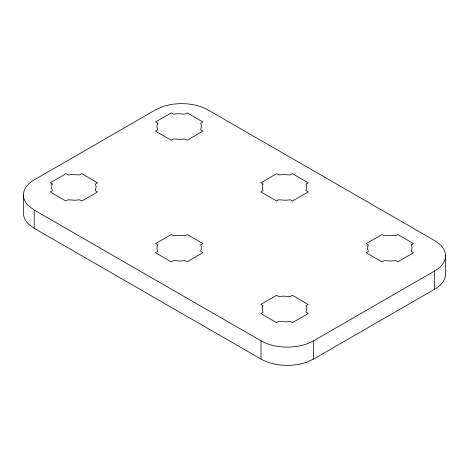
<?xml version="1.0" encoding="UTF-8"?>
<svg xmlns="http://www.w3.org/2000/svg" width="469" height="469" viewBox="0 0 469 469"><rect width="100%" height="100%" fill="white"/><g stroke="black" fill="none" stroke-linecap="round" stroke-linejoin="round"><path stroke-width="0.7" d="M313.474 340.904L434.646 270.971A37.239 21.498 0 0 0 440.561 245.023L434.786 240.673L208.002 109.934A37.239 21.498 0 0 0 163.054 106.516L155.526 109.852L34.354 179.785A37.239 21.498 0 0 0 28.439 205.739L34.214 210.083L260.999 340.822A37.239 21.498 0 0 0 305.946 344.24L313.474 340.904L313.474 359.148L305.946 362.484A37.239 21.498 0 0 1 260.999 359.066L34.214 228.327L28.439 223.977A37.239 21.498 0 0 1 23.45 213.231L23.45 194.987M313.474 359.148L434.646 289.215A37.239 21.498 0 0 0 445.55 274.013L445.55 255.769M434.646 270.971L434.646 289.215M260.999 340.822L260.999 359.066M34.214 210.083L34.214 228.327M51.989 184.786L51.572 188.145L52.411 190.643L50.177 191.932L65.977 201.054L68.198 199.771L75.216 200.251L79.542 199.765L81.776 201.054L97.575 191.932L95.354 190.649L96.18 186.598L95.342 184.1L97.575 182.81L81.776 173.688L79.554 174.972L72.537 174.497L68.21 174.978L65.977 173.688L50.177 182.81L52.399 184.094L51.989 184.786M157.314 123.974L156.898 127.334L157.736 129.837L155.503 131.121L171.302 140.243L173.524 138.959L180.542 139.44L184.868 138.953L187.102 140.243L202.901 131.121L200.679 129.837L201.506 125.792L200.668 123.288L202.901 121.999L187.102 112.882L184.88 114.16L177.862 113.686L173.536 114.166L171.302 112.882L155.503 121.999L157.725 123.283L157.314 123.974M157.314 245.598L156.898 248.957L157.736 251.454L155.503 252.744L171.302 261.866L173.524 260.582L180.542 261.057L184.868 260.576L187.102 261.866L202.901 252.744L200.679 251.46L201.506 247.409L200.668 244.912L202.901 243.622L187.102 234.5L184.88 235.784L177.862 235.303L173.536 235.79L171.302 234.5L155.503 243.622L157.725 244.906L157.314 245.598M262.64 184.786L262.23 188.145L263.062 190.643L260.834 191.932L276.628 201.054L278.856 199.771L285.867 200.251L290.2 199.765L292.427 201.054L308.227 191.932L306.005 190.649L306.832 186.598L305.999 184.1L308.227 182.81L292.427 173.688L290.205 174.972L283.194 174.497L278.862 174.978L276.628 173.688L260.834 182.81L263.056 184.094L262.64 184.786M262.64 306.404L262.23 309.763L263.062 312.266L260.834 313.55L276.628 322.672L278.856 321.394L285.867 321.869L290.2 321.388L292.427 322.672L308.227 313.55L306.005 312.272L306.832 308.221L305.999 305.718L308.227 304.434L292.427 295.312L290.205 296.596L283.194 296.115L278.862 296.596L276.628 295.312L260.834 304.434L263.056 305.712L262.64 306.404M367.966 245.598L367.555 248.957L368.388 251.454L366.16 252.744L381.959 261.866L384.181 260.582L391.199 261.057L395.525 260.576L397.759 261.866L413.558 252.744L411.331 251.46L412.163 247.409L411.325 244.912L413.558 243.622L397.759 234.5L395.537 235.784L388.52 235.303L384.187 235.79L381.959 234.5L366.16 243.622L368.382 244.906L367.966 245.598"/></g></svg>
